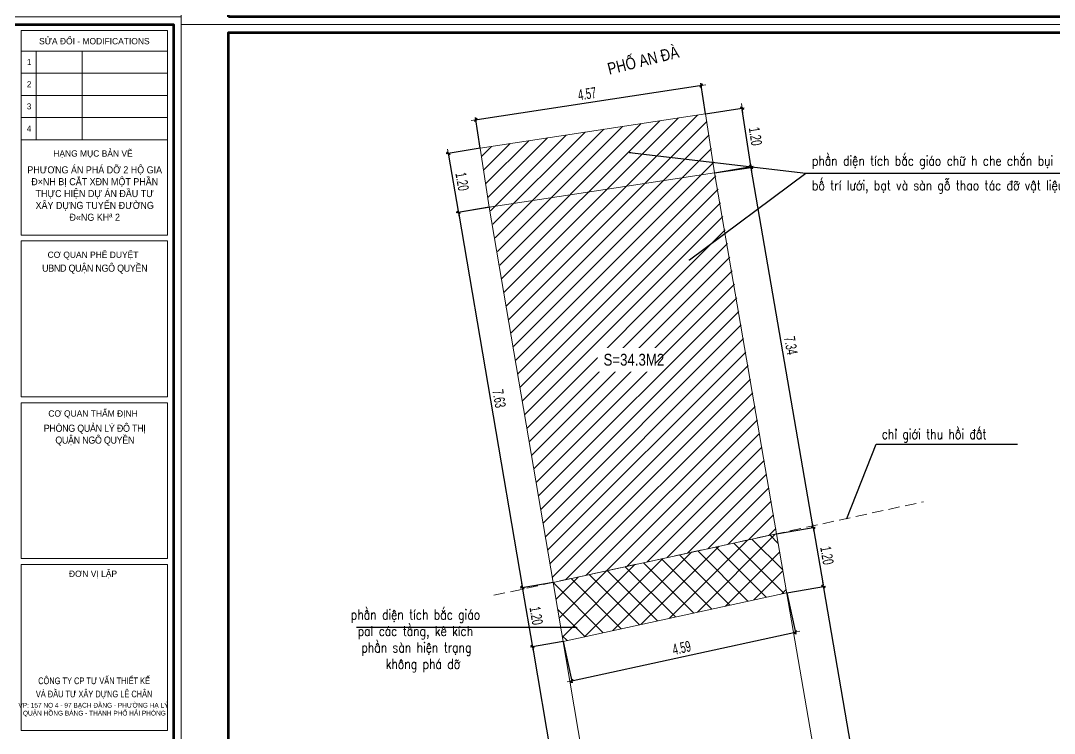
# Model space of a CAD drawing. Header units: millimetres. Extents: x 480521 to 6014615, y -961280 to 187869.
# Drawn here: x 731927 to 752654, y -71544 to -57251 of the extents above; entities that cross this region are included whole.
import ezdxf
from ezdxf.enums import TextEntityAlignment as Align

# ---------------------------------------------------------------- set-up
doc = ezdxf.new("R2010")
doc.units = ezdxf.units.MM
doc.header["$LTSCALE"] = 600
doc.header["$MEASUREMENT"] = 0
doc.linetypes.add('DASHED', pattern=[0.75, 0.5, -0.25])
doc.linetypes.add('HIDDEN', pattern=[0.375, 0.25, -0.125])
doc.layers.get('0').update_dxf_attribs({"lineweight": 0})
doc.layers.get('Defpoints').update_dxf_attribs({"lineweight": 0})
for name, color, linetype, lineweight in [('08. Net Text', 3, 'Continuous', 13), ('2. PHE DUYET PA', 2, 'DASHED', 0), ('dim', 144, 'Continuous', 13), ('Khungten_LCDI', 7, 'Continuous', 25), ('LC Dim', 8, 'Continuous', 18), ('LC Hatch', 252, 'Continuous', 9), ('LC Hatch @ 1 (1)', 252, 'Continuous', 9), ('LC Net khuat', 4, 'HIDDEN', 13), ('LC Net thay', 7, 'Continuous', 25), ('LC Text1', 3, 'Continuous', 20), ('LC Text2', 7, 'Continuous', 25), ('Level 10', 7, 'Continuous', 0), ('Level 25', 7, 'Continuous', 0)]:
    doc.layers.add(name, color=color, linetype=linetype, lineweight=lineweight)
doc.styles.add('HOATBIF', font='hoatbif.shx', dxfattribs={"width": 0.65})
doc.styles.add('Khungten', font='VHAVAN.TTF', dxfattribs={"width": 0.9, "height": 5000})
doc.styles.add('LC 1', font='VHAVANB.TTF')
doc.styles.add('LC 3', font='vnsimli.shx', dxfattribs={"width": 0.75})
doc.styles.add('T2', font='VHARIAL.TTF', dxfattribs={"width": 0.8})
doc.styles.add('Text Khung Ten', font='VHAVAN.TTF')
doc.styles.add('Title', font='VHBLACK.TTF')
doc.dimstyles.new('1-100 (1-60)', dxfattribs={"dimscale": 79, "dimtxt": 2.5, "dimasz": 0.35, "dimexe": 0.5, "dimexo": 0, "dimgap": 0.8, "dimtad": 1, "dimdec": 0, "dimzin": 0, "dimdsep": 46, "dimtxsty": 'HOATBIF', "dimblk1": 'DOT', "dimblk2": 'DOT', "dimsah": 1, "dimcen": -1, "dimdle": 1, "dimclrd": 256, "dimclre": 256, "dimclrt": 4, "dimadec": 3, "dimazin": 2, "dimtfac": 0.333333, "dimtdec": 0, "dimtix": 1, "dimtmove": 2, "dimatfit": 3, "dimldrblk": 'DOT', "dimfxl": 1, "dimtvp": 0.833333, "dimtolj": 1, "dimtzin": 0, "dimarcsym": 0})

# ---------------------------------------------------------------- blocks, each defined once
blk = doc.blocks.new('lcdi fix')
at = {"layer": 'Defpoints', "lineweight": 0}
blk.add_lwpolyline([(-1200, -14850), (-1200, 14850), (40800, 14850), (40800, -14850)], close=True, dxfattribs=at)
at = {"layer": 'Khungten_LCDI', "color": 5, "lineweight": 25}
blk.add_line((40600, -14650), (40600, 14650), dxfattribs=at)
at = {"layer": 'Khungten_LCDI', "color": 9, "lineweight": 15}
for p, q in [((36750, 13981), (40450, 13981)), ((37123, 13981), (37123, 11735)), ((38293, 13981), (38293, 11735)), ((36750, 13420), (40450, 13420)), ((36750, 12858), (40450, 12858)), ((36750, 12297), (40450, 12297)), ((36750, 11735), (40450, 11735))]:
    blk.add_line(p, q, dxfattribs=at)
at = {"layer": 'Khungten_LCDI', "color": 5, "lineweight": 60}
blk.add_lwpolyline([(0, -14650), (0, 14650), (40600, 14650), (40600, -14650)], close=True, dxfattribs=at)
at = {"layer": 'Khungten_LCDI', "color": 9, "lineweight": 15}
for points in [[(36750, 9321), (40450, 9321), (40450, 14500), (36750, 14500)], [(36750, 5226), (40450, 5226), (40450, 9171), (36750, 9171)], [(36750, 1131), (40450, 1131), (40450, 5076), (36750, 5076)], [(36750, -3222), (40450, -3222), (40450, 981), (36750, 981)]]:
    blk.add_lwpolyline(points, close=True, dxfattribs=at)
at = {"color": 7, "style": 'Khungten'}
for s, p in [('söa ®æi - modifications', (38600, 14151)), ('h¹ng môc b¶n vÏ', (38566, 11307)), ('c¬ quan phª duyÖt', (38566, 8742)), ('c¬ quan thÈm ®Þnh', (38566, 4722)), ('®¬n vÞ lËp', (38566, 663))]:
    blk.add_text(s, height=160, dxfattribs=at).set_placement(p, align=Align.CENTER)
at = {"color": 7, "style": 'Title', "width": 0.8}
for s, p in [('c«ng ty cp t\xad vÊn thiÕt kÕ', (38594, -2052)), ('vµ ®Çu t\xad x©y dùng lª ch©n', (38594, -2386))]:
    blk.add_text(s, height=170, dxfattribs=at).set_placement(p, align=Align.CENTER)
at = {"color": 4, "char_height": 180, "width": 3443.58, "attachment_point": 5, "style": 'Khungten'}
for s, insert in [('{\\f.VnArialH|b0|i0|c0|p34;PH\\fArial|b0|i0|c0|p34;ƯƠ\\f.VnArialH|b0|i0|c0|p34;NG \\fArial|b0|i0|c0|p34;Á\\f.VnArialH|b0|i0|c0|p34;N PH\\fArial|b0|i0|c0|p34;Á \\f.VnArialH|b0|i0|c0|p34;D\\fArial|b0|i0|c0|p34;Ỡ \\f.VnArialH|b0|i0|c0|p34;2 H\\fArial|b0|i0|c0|p34;Ộ \\f.VnArialH|b0|i0|c0|p34;GIA \\fArial|b0|i0|c0|p34;Đ\\f.VnArialH|b0|i0|c0|p34;×NH B\\fArial|b0|i0|c0|p34;Ị \\f.VnArialH|b0|i0|c0|p34;C\\fArial|b0|i0|c0|p34;Ắ\\f.VnArialH|b0|i0|c0|p34;T XÐN M\\fArial|b0|i0|c0|p34;Ộ\\f.VnArialH|b0|i0|c0|p34;T PH\\fArial|b0|i0|c0|p34;Ầ\\f.VnArialH|b0|i0|c0|p34;N TH\\fArial|b0|i0|c0|p34;Ự\\f.VnArialH|b0|i0|c0|p34;C HI\\fArial|b0|i0|c0|p34;Ệ\\f.VnArialH|b0|i0|c0|p34;N D\\fArial|b0|i0|c0|p34;Ự Á\\f.VnArialH|b0|i0|c0|p34;N \\fArial|b0|i0|c0|p34;ĐẦ\\f.VnArialH|b0|i0|c0|p34;U T\\fArial|b0|i0|c0|p34;Ư \\f.VnArialH|b0|i0|c0|p34;X\\fArial|b0|i0|c0|p34;Â\\f.VnArialH|b0|i0|c0|p34;Y D\\fArial|b0|i0|c0|p34;Ự\\f.VnArialH|b0|i0|c0|p34;NG TUY\\fArial|b0|i0|c0|p34;Ế\\f.VnArialH|b0|i0|c0|p34;N \\fArial|b0|i0|c0|p34;ĐƯỜ\\f.VnArialH|b0|i0|c0|p34;NG \\fArial|b0|i0|c0|p34;Đ\\f.VnArialH|b0|i0|c0|p34;«NG KHª 2}', (38609, 10371)), ('{\\f.VnArialH|b0|i0|c0|p34;\\T0.95;ubnd quËn ng« quyÒn}', (38609, 8458)), ('{\\f.VnArialH|b0|i0|c0|p34;\\T0.95;phßng qu¶n lý ®« thÞ \\PquËn ng« quyÒn}', (38609, 4254))]:
    blk.add_mtext(s, dxfattribs=dict(at, insert=insert))
at = {"color": 7, "insert": (38600, -2526), "char_height": 120, "attachment_point": 2, "style": 'Khungten'}
blk.add_mtext_dynamic_manual_height_columns('vp: 157 no 4 - 97 b¹ch ®»ng - ph\xadêng h¹ lý   quËn hång bµng - thµnh phè h¶i phßng ', width=3421.65, gutter_width=25, heights=[0], dxfattribs=at)
at = {"color": 7, "style": 'Khungten', "width": 0.8}
for tag, p in [('REVISION', (39499, -10746)), ('NGAYHT', (39546, -11609))]:
    blk.add_attdef(tag, text='', height=200, dxfattribs=at).set_placement(p, align=Align.CENTER)
at = {"layer": '08. Net Text', "color": 7, "style": 'Text Khung Ten'}
blk.add_text('1', height=150, dxfattribs=at).set_placement((36892, 13627))
at = {"layer": '08. Net Text', "color": 7, "ltscale": 2, "style": 'Text Khung Ten'}
for s, p in [('2', (36892, 13065)), ('3', (36892, 12504)), ('4', (36892, 11942))]:
    blk.add_text(s, height=150, dxfattribs=at).set_placement(p)
at = {"layer": 'LC Text1', "color": 3, "style": 'LC 1', "width": 1.834006}
for tag, p, p2 in [('TENBANVE1', (36913, -8886), (40339, -8886)), ('TENBANVE2', (36913, -9562), (40339, -9562))]:
    blk.add_attdef(tag, text='', height=250, dxfattribs=at).set_placement(p, p2, align=Align.FIT)
at = {"layer": 'LC Text1', "style": 'Title', "width": 0.7}
blk.add_attdef('SOBANVE', text='', height=250, dxfattribs=at).set_placement((39562, -13896), align=Align.CENTER)
blk = doc.blocks.new('DOT')
at = {"layer": 'dim'}
for p, q in [((-3, 0), (3, 0)), ((-1, -1), (1, 1))]:
    blk.add_line(p, q, dxfattribs=at)
blk.add_lwpolyline([(0.5, 1), (-1, -0.5), (-0.5, -1), (1, 0.5)], close=True, dxfattribs=at)
blk = doc.blocks.new('*D301')
at = {"layer": 'Defpoints', "color": 0, "transparency": 16777216}
for p in [(741320, -60994), (742603, -68518), (741988, -68623)]:
    blk.add_point(p, dxfattribs=at)
at = {"layer": 'LC Dim', "lineweight": -2, "transparency": 16777216}
for p, q in [((741320, -60994), (740662, -61106)), ((740710, -61129), (741983, -68593)), ((742603, -68518), (741945, -68630))]:
    blk.add_line(p, q, dxfattribs=at)
at = {"layer": 'LC Dim', "lineweight": -2, "transparency": 16777216, "xscale": 30.45, "yscale": 30.45, "zscale": 30.45}
for p, rotation in [((740705, -61099), 99.67778427732829), ((741988, -68623), 279.6777842773283)]:
    blk.add_blockref('DOT', p, dxfattribs=dict(at, rotation=rotation))
at = {"layer": 'LC Dim', "color": 4, "transparency": 16777216, "insert": (741522, -64831), "char_height": 217.5, "attachment_point": 5, "rotation": 279.6778, "style": 'HOATBIF'}
blk.add_mtext('\\A1;7.63', dxfattribs=at)
blk = doc.blocks.new('_Dot')
at = {"color": 0, "linetype": 'ByBlock', "lineweight": -2}
blk.add_line((-0.5, 0), (-1, 0), dxfattribs=at)
at = {"color": 0, "linetype": 'ByBlock', "const_width": 0.5}
blk.add_lwpolyline([(-0.25, 0, 1), (0.25, 0, 1)], format="xyb", close=True, dxfattribs=at)
blk = doc.blocks.new('*D302')
at = {"layer": 'Defpoints', "color": 0, "transparency": 16777216}
for p in [(745841, -60304), (746573, -60178), (747086, -67542)]:
    blk.add_point(p, dxfattribs=at)
at = {"layer": 'LC Dim', "lineweight": -2, "transparency": 16777216}
for p, q in [((745841, -60304), (746615, -60171)), ((747812, -67386), (746578, -60208)), ((747086, -67542), (747860, -67408))]:
    blk.add_line(p, q, dxfattribs=at)
at = {"layer": 'LC Dim', "lineweight": -2, "transparency": 16777216, "xscale": 30.45, "yscale": 30.45, "zscale": 30.45}
for p, rotation in [((746573, -60178), 99.76151052656151), ((747818, -67416), 279.7615105265616)]:
    blk.add_blockref('DOT', p, dxfattribs=dict(at, rotation=rotation))
at = {"layer": 'LC Dim', "color": 4, "transparency": 16777216, "insert": (747371, -63767), "char_height": 217.5, "attachment_point": 5, "rotation": 279.7615, "style": 'HOATBIF'}
blk.add_mtext('\\A1;7.34', dxfattribs=at)
blk = doc.blocks.new('*D305')
at = {"layer": 'Defpoints', "color": 0, "transparency": 16777216}
for p in [(741139, -59808), (740705, -61099), (741340, -60991)]:
    blk.add_point(p, dxfattribs=at)
at = {"layer": 'LC Dim', "lineweight": -2, "transparency": 16777216}
for p, q in [((741139, -59808), (740460, -59924)), ((740508, -59946), (740700, -61069)), ((741340, -60991), (740662, -61106))]:
    blk.add_line(p, q, dxfattribs=at)
at = {"layer": 'LC Dim', "lineweight": -2, "transparency": 16777216, "xscale": 30.45, "yscale": 30.45, "zscale": 30.45}
for p, rotation in [((740503, -59916), 99.67778427732682), ((740705, -61099), 279.6777842773269)]:
    blk.add_blockref('DOT', p, dxfattribs=dict(at, rotation=rotation))
at = {"layer": 'LC Dim', "color": 4, "transparency": 16777216, "insert": (740780, -60478), "char_height": 217.5, "attachment_point": 5, "rotation": 279.6778, "style": 'HOATBIF'}
blk.add_mtext('\\A1;1.20', dxfattribs=at)
blk = doc.blocks.new('*D306')
at = {"layer": 'Defpoints', "color": 0, "transparency": 16777216}
for p in [(746394, -59006), (745660, -59118), (745841, -60304)]:
    blk.add_point(p, dxfattribs=at)
at = {"layer": 'LC Dim', "lineweight": -2, "transparency": 16777216}
for p, q in [((745660, -59118), (746437, -58999)), ((746570, -60162), (746398, -59036)), ((745841, -60304), (746618, -60186))]:
    blk.add_line(p, q, dxfattribs=at)
at = {"layer": 'LC Dim', "lineweight": -2, "transparency": 16777216, "xscale": 30.45, "yscale": 30.45, "zscale": 30.45}
for p, rotation in [((746394, -59006), 98.67635883492198), ((746575, -60192), 278.676358834922)]:
    blk.add_blockref('DOT', p, dxfattribs=dict(at, rotation=rotation))
at = {"layer": 'LC Dim', "color": 4, "transparency": 16777216, "insert": (746661, -59572), "char_height": 217.5, "attachment_point": 5, "rotation": 278.6764, "style": 'HOATBIF'}
blk.add_mtext('\\A1;1.20', dxfattribs=at)
blk = doc.blocks.new('*D307')
at = {"layer": 'Defpoints', "color": 0, "transparency": 16777216}
for p in [(745573, -58550), (745660, -59118), (741139, -59808)]:
    blk.add_point(p, dxfattribs=at)
at = {"layer": 'LC Dim', "lineweight": -2, "transparency": 16777216}
for p, q in [((741082, -59235), (745543, -58554)), ((745660, -59118), (745566, -58507)), ((741139, -59808), (741045, -59196))]:
    blk.add_line(p, q, dxfattribs=at)
at = {"layer": 'LC Dim', "lineweight": -2, "transparency": 16777216, "xscale": 30.45, "yscale": 30.45, "zscale": 30.45}
for p, rotation in [((745573, -58550), 8.676358834860029), ((741052, -59239), 188.67635883486)]:
    blk.add_blockref('DOT', p, dxfattribs=dict(at, rotation=rotation))
at = {"layer": 'LC Dim', "color": 4, "transparency": 16777216, "insert": (743285, -58718), "char_height": 217.5, "attachment_point": 5, "rotation": 8.6764, "style": 'HOATBIF'}
blk.add_mtext('\\A1;4.57', dxfattribs=at)
blk = doc.blocks.new('*D308')
at = {"layer": 'Defpoints', "color": 0, "transparency": 16777216}
for p in [(742603, -68518), (742190, -69807), (742805, -69702)]:
    blk.add_point(p, dxfattribs=at)
at = {"layer": 'LC Dim', "lineweight": -2, "transparency": 16777216}
for p, q in [((742603, -68518), (741945, -68630)), ((741993, -68653), (742185, -69777)), ((742805, -69702), (742147, -69814))]:
    blk.add_line(p, q, dxfattribs=at)
at = {"layer": 'LC Dim', "lineweight": -2, "transparency": 16777216, "xscale": 30.45, "yscale": 30.45, "zscale": 30.45}
for p, rotation in [((741988, -68623), 99.67778604358477), ((742190, -69807), 279.6777860435848)]:
    blk.add_blockref('DOT', p, dxfattribs=dict(at, rotation=rotation))
at = {"layer": 'LC Dim', "color": 4, "transparency": 16777216, "insert": (742265, -69185), "char_height": 217.5, "attachment_point": 5, "rotation": 279.6778, "style": 'HOATBIF'}
blk.add_mtext('\\A1;{\\Fhoatbif|c163;1}.{\\Fhoatbif|c163;20}', dxfattribs=at)
blk = doc.blocks.new('*D309')
at = {"layer": 'Defpoints', "color": 0, "transparency": 16777216}
for p in [(747086, -67542), (748021, -68599), (747289, -68725)]:
    blk.add_point(p, dxfattribs=at)
at = {"layer": 'LC Dim', "lineweight": -2, "transparency": 16777216}
for p, q in [((747086, -67542), (747860, -67408)), ((747823, -67446), (748016, -68569)), ((747289, -68725), (748064, -68592))]:
    blk.add_line(p, q, dxfattribs=at)
at = {"layer": 'LC Dim', "lineweight": -2, "transparency": 16777216, "xscale": 30.45, "yscale": 30.45, "zscale": 30.45}
for p, rotation in [((747818, -67416), 99.76151451829857), ((748021, -68599), 279.7615145182986)]:
    blk.add_blockref('DOT', p, dxfattribs=dict(at, rotation=rotation))
at = {"layer": 'LC Dim', "color": 4, "transparency": 16777216, "insert": (748095, -67977), "char_height": 217.5, "attachment_point": 5, "rotation": 279.7615, "style": 'HOATBIF'}
blk.add_mtext('\\A1;{\\Fhoatbif|c163;1}.{\\Fhoatbif|c163;20}', dxfattribs=at)
blk = doc.blocks.new('*D310')
at = {"layer": 'Defpoints', "color": 0, "transparency": 16777216}
for p in [(742805, -69702), (743661, -74726), (743047, -74831)]:
    blk.add_point(p, dxfattribs=at)
at = {"layer": 'LC Dim', "lineweight": -2, "transparency": 16777216}
for p, q in [((742805, -69702), (742147, -69814)), ((742195, -69837), (743042, -74801)), ((743661, -74726), (743004, -74838))]:
    blk.add_line(p, q, dxfattribs=at)
at = {"layer": 'LC Dim', "lineweight": -2, "transparency": 16777216, "xscale": 30.45, "yscale": 30.45, "zscale": 30.45}
for p, rotation in [((742190, -69807), 99.67778604356974), ((743047, -74831), 279.6777860435697)]:
    blk.add_blockref('DOT', p, dxfattribs=dict(at, rotation=rotation))
at = {"layer": 'LC Dim', "color": 4, "transparency": 16777216, "insert": (742794, -72289), "char_height": 217.5, "attachment_point": 5, "rotation": 279.6778, "style": 'HOATBIF'}
blk.add_mtext('\\A1;5.10', dxfattribs=at)
blk = doc.blocks.new('*D311')
at = {"layer": 'Defpoints', "color": 0, "transparency": 16777216}
for p in [(747289, -68725), (749013, -78745), (749745, -78619)]:
    blk.add_point(p, dxfattribs=at)
at = {"layer": 'LC Dim', "lineweight": -2, "transparency": 16777216}
for p, q in [((747289, -68725), (748064, -68592)), ((748026, -68629), (749740, -78589)), ((749013, -78745), (749788, -78612))]:
    blk.add_line(p, q, dxfattribs=at)
at = {"layer": 'LC Dim', "lineweight": -2, "transparency": 16777216, "xscale": 30.45, "yscale": 30.45, "zscale": 30.45}
for p, rotation in [((748021, -68599), 99.76151675279829), ((749745, -78619), 279.7615167527983)]:
    blk.add_blockref('DOT', p, dxfattribs=dict(at, rotation=rotation))
at = {"layer": 'LC Dim', "color": 4, "transparency": 16777216, "insert": (749059, -73579), "char_height": 217.5, "attachment_point": 5, "rotation": 279.7615, "style": 'HOATBIF'}
blk.add_mtext('\\A1;10.17', dxfattribs=at)
blk = doc.blocks.new('*D312')
at = {"layer": 'Defpoints', "color": 0, "transparency": 16777216}
for p in [(747289, -68725), (747461, -69516), (742805, -69702)]:
    blk.add_point(p, dxfattribs=at)
at = {"layer": 'LC Dim', "lineweight": -2, "transparency": 16777216}
for p, q in [((747289, -68725), (747471, -69558)), ((743006, -70486), (747432, -69522)), ((742805, -69702), (742986, -70535))]:
    blk.add_line(p, q, dxfattribs=at)
at = {"layer": 'LC Dim', "lineweight": -2, "transparency": 16777216, "xscale": 30.45, "yscale": 30.45, "zscale": 30.45}
for p, rotation in [((747461, -69516), 12.29091151724412), ((742977, -70493), 192.2909115172441)]:
    blk.add_blockref('DOT', p, dxfattribs=dict(at, rotation=rotation))
at = {"layer": 'LC Dim', "color": 4, "transparency": 16777216, "insert": (745181, -69830), "char_height": 217.5, "attachment_point": 5, "rotation": 12.2909, "style": 'HOATBIF'}
blk.add_mtext('\\A1;4.59', dxfattribs=at)

msp = doc.modelspace()

# ---------------------------------------------------------------- hatches: boundary and pattern name
at = {"layer": 'LC Hatch'}
h = msp.add_hatch(dxfattribs=at)
h.set_pattern_fill('ANSI37', color=256, scale=2500)
h.set_pattern_definition([(45, (150597.56, -168597.7), (-220.97087, 220.97087), []), (135, (150597.56, -168597.7), (-220.97087, -220.97087), [])])
h.paths.add_polyline_path([(747289.295, -68725.28), (747085.64, -67541.5), (742602.613, -68518.214), (742804.551, -69702.367)])
at = {"layer": 'LC Hatch @ 1 (1)', "ltscale": 2}
h = msp.add_hatch(dxfattribs=at)
h.set_pattern_fill('ANSI31', color=256, scale=1800)
h.set_pattern_definition([(45, (177713.6, -169993.18), (-159.09903, 159.09903), [])])
h.paths.add_polyline_path([(745659.556, -59118.122), (741138.505, -59808.031), (742602.613, -68518.213), (747085.64, -67541.5), (747085.64, -67541.5)])

# ---------------------------------------------------------------- linework, layer by layer
at = {"layer": '2. PHE DUYET PA', "color": 7, "linetype": 'Continuous'}
for p, q in [((745659.556, -59118.122), (741138.505, -59808.031)), ((742804.551, -69702.367), (747289.295, -68725.28))]:
    msp.add_line(p, q, dxfattribs=at)
msp.add_lwpolyline([(745840.58, -60304.389), (741319.529, -60994.298), (742602.613, -68518.213), (747085.64, -67541.5), (747085.64, -67541.5)], close=True, dxfattribs=at)
at = {"layer": 'LC Hatch'}
for p, q in [((745840.58, -60304.389), (745659.556, -59118.122)), ((741319.529, -60994.298), (741138.505, -59808.031))]:
    msp.add_line(p, q, dxfattribs=at)
at = {"layer": 'LC Net khuat', "color": 1, "lineweight": 13, "ltscale": 1.5}
msp.add_line((741418.079, -68776.287), (750027.847, -66900.484), dxfattribs=at)
at = {"layer": 'Level 10', "color": 7, "linetype": 'Continuous', "lineweight": 9}
for p, q in [((741319.529, -60994.298), (745840.58, -60304.389)), ((745840.58, -60304.389), (747085.64, -67541.5)), ((741319.529, -60994.298), (742602.613, -68518.213))]:
    msp.add_line(p, q, dxfattribs=at)
at = {"layer": 'Level 25', "color": 7, "linetype": 'Continuous', "lineweight": 9}
for p, q in [((747085.64, -67541.5), (749013.131, -78745.346)), ((742602.613, -68518.213), (743661.289, -74726.214))]:
    msp.add_line(p, q, dxfattribs=at)

# ---------------------------------------------------------------- block references
at = {"layer": 'LC Net thay', "xscale": 0.7920000205415982, "yscale": 0.7920000205415982, "zscale": 0.7920000205415982}
for p in [(736096.945, -45569.095), (702832.945, -68933.095), (736096.945, -69091.495)]:
    msp.add_blockref('lcdi fix', p, dxfattribs=at)

# ---------------------------------------------------------------- texts
at = {"layer": 'LC Text1', "color": 3, "style": 'LC 3', "width": 0.8}
for s, p in [('phÇn diÖn tÝch b¾c gi¸o ch÷ h che ch¾n bôi', (747793.995, -60158.934)), ('bè trÝ l\xadíi, b¹t vµ sµn gç thao t¸c ®ì vËt liÖu r¬i', (747793.995, -60652.514)), ('chØ giíi thu håi ®Êt', (749195.13, -65642.573))]:
    msp.add_text(s, height=198, dxfattribs=at).set_placement(p)
at = {"layer": 'LC Text1', "color": 3, "insert": (738435.903, -69063.384), "char_height": 198, "width": 3491.3989, "attachment_point": 1, "style": 'LC 3'}
msp.add_mtext('\\pi112.67088;{\\W0.8;phÇn diÖn tÝch b¾c gi¸o \\P\\pi248.44231;pal c¸c tÇng, kª kÝch \\P\\pi323.87088;phÇn sµn hiÖn tr¹ng \\P\\pi810.38516;kh«ng ph¸ dì}', dxfattribs=at)
at = {"layer": 'LC Text2', "style": 'T2', "width": 0.8}
msp.add_text('PHè AN §µ', height=237.6, rotation=13.9102516, dxfattribs=at).set_placement((743729.892, -58338.302))

# ---------------------------------------------------------------- dimensions: what is measured, and where the dimension line sits
at = {"layer": 'LC Dim'}
for p1, p2, distance, picture, middle in [((741138.505, -59808.031), (745659.556, -59118.122), 575.172, '*D307', (743285.36, -58718.177)), ((745840.58, -60304.389), (745659.556, -59118.122), -742.848, '*D306', (746660.724, -59572.29)), ((741138.505, -59808.031), (741340.203, -60990.772), -644.431, '*D305', (740779.906, -60477.753)), ((747085.64, -67541.5), (745840.58, -60304.389), -742.719, '*D302', (747370.843, -63766.78)), ((741319.529, -60994.298), (742602.613, -68518.214), -623.458, '*D301', (741522.297, -64831.082)), ((747289.295, -68725.28), (749013.131, -78745.346), 742.719, '*D311', (749058.947, -73579.148)), ((742804.551, -69702.367), (747289.295, -68725.28), -808.832, '*D312', (745181.138, -69829.855)), ((742804.551, -69702.367), (743661.289, -74726.215), -623.458, '*D310', (742794.146, -72289.117))]:
    dim = msp.add_aligned_dim(p1=p1, p2=p2, distance=distance, dimstyle='1-100 (1-60)', override={"dimscale": 87, "dimdec": 2, "dimlfac": 0.001}, dxfattribs=at)
    dim.commit()
    dim.dimension.update_dxf_attribs({"geometry": picture, "text_midpoint": middle})
for p1, p2, distance, picture, middle in [((747085.64, -67541.5), (747289.295, -68725.28), 742.719, '*D309', (748095.201, -67977.225)), ((742602.613, -68518.214), (742804.551, -69702.367), -623.458, '*D308', (742264.808, -69185.116))]:
    dim = msp.add_aligned_dim(p1=p1, p2=p2, distance=distance, text='{\\Fhoatbif|c163;1}.{\\Fhoatbif|c163;20}', dimstyle='1-100 (1-60)', override={"dimscale": 87, "dimdec": 2, "dimlfac": 0.001}, dxfattribs=at)
    dim.commit()
    dim.dimension.update_dxf_attribs({"geometry": picture, "text_midpoint": middle})

# ---------------------------------------------------------------- leaders
for points in [[(744136.79, -59892.448), (747669.141, -60312.263), (754969.506, -60312.263)], [(745336.272, -62048.24), (747669.141, -60312.263), (752722.995, -60312.263)]]:
    msp.add_leader(points, dimstyle='1-100 (1-60)', dxfattribs=at)
for points in [[(748495.103, -67234.422), (749081.626, -65743.265), (751914.043, -65743.265)], [(743074.287, -69424.844), (738661.239, -69424.844)]]:
    msp.add_leader(points, dimstyle='1-100 (1-60)', override={"dimscale": 87, "dimdec": 2, "dimlfac": 0.001}, dxfattribs=at)

# ---------------------------------------------------------------- next in the draw order: texts
at = {"layer": 'LC Text2', "insert": (743614.587, -63932.358), "char_height": 237.6, "width": 927.25441, "attachment_point": 1, "style": 'T2', "bg_fill": 3, "box_fill_scale": 1.5, "bg_fill_color": 256, "bg_fill_transparency": 0}
msp.add_mtext('s=34.3m2', dxfattribs=at)

doc.saveas('drawing.dxf')
